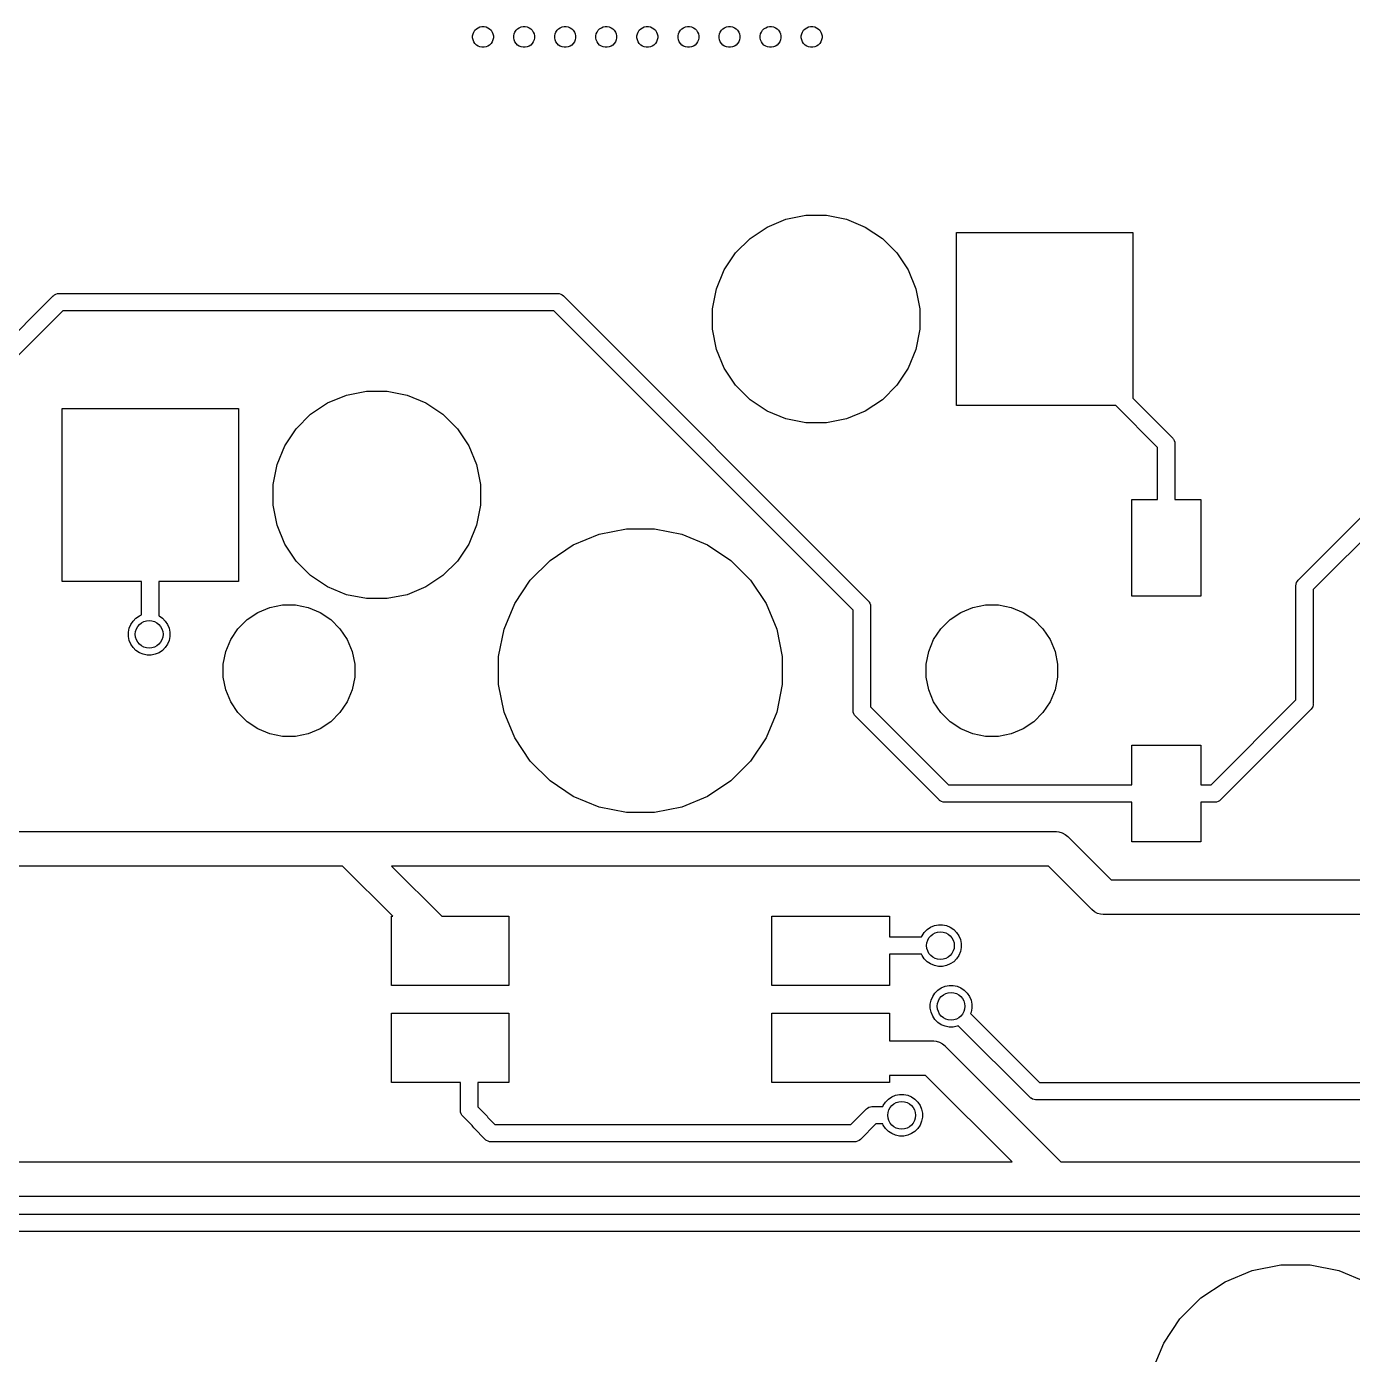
# Model space of a CAD drawing. Extents: x 0.5 to 11.2, y -4.1 to -0.9.
# Drawn here: x 3.434 to 4.189, y -1.611 to -0.855 of the extents above; entities that cross this region are included whole.
import ezdxf

# ---------------------------------------------------------------- set-up
doc = ezdxf.new("R2010")
doc.units = 0
doc.header["$MEASUREMENT"] = 0
doc.layers.add('BLACK', color=7, linetype='CONTINUOUS')

msp = doc.modelspace()

# ---------------------------------------------------------------- linework, layer by layer
at = {"layer": 'BLACK', "linetype": 'CONTINUOUS'}
for p, q in [((3.68829, -0.86056), (3.68851, -0.859419)), ((3.68829, -0.861723), (3.68829, -0.86056)), ((3.68851, -0.859419), (3.68896, -0.858344)), ((3.68896, -0.858344), (3.68961, -0.857377)), ((3.68961, -0.857377), (3.69043, -0.856555)), ((3.69043, -0.856555), (3.6914, -0.855908)), ((3.6914, -0.855908), (3.69247, -0.855463)), ((3.69247, -0.855463), (3.69361, -0.855236)), ((3.69361, -0.855236), (3.69477, -0.855236)), ((3.69477, -0.855236), (3.69592, -0.855463)), ((3.69592, -0.855463), (3.69699, -0.855908)), ((3.69699, -0.855908), (3.69796, -0.856555)), ((3.69796, -0.856555), (3.69878, -0.857377)), ((3.69878, -0.857377), (3.69943, -0.858344)), ((3.69943, -0.858344), (3.69987, -0.859419)), ((3.69987, -0.859419), (3.7001, -0.86056)), ((3.7001, -0.86056), (3.7001, -0.861723)), ((3.71166, -0.86056), (3.71189, -0.859419)), ((3.71166, -0.861723), (3.71166, -0.86056)), ((3.71189, -0.859419), (3.71234, -0.858344)), ((3.71234, -0.858344), (3.71298, -0.857377)), ((3.71298, -0.857377), (3.7138, -0.856555)), ((3.7138, -0.856555), (3.71477, -0.855908)), ((3.71477, -0.855908), (3.71585, -0.855463)), ((3.71585, -0.855463), (3.71699, -0.855236)), ((3.71699, -0.855236), (3.71815, -0.855236)), ((3.71815, -0.855236), (3.71929, -0.855463)), ((3.71929, -0.855463), (3.72037, -0.855908)), ((3.72037, -0.855908), (3.72133, -0.856555)), ((3.72133, -0.856555), (3.72216, -0.857377)), ((3.72216, -0.857377), (3.7228, -0.858344)), ((3.7228, -0.858344), (3.72325, -0.859419)), ((3.72325, -0.859419), (3.72347, -0.86056)), ((3.72347, -0.86056), (3.72347, -0.861723)), ((3.73504, -0.86056), (3.73527, -0.859419)), ((3.73504, -0.861723), (3.73504, -0.86056)), ((3.73527, -0.859419), (3.73571, -0.858344)), ((3.73571, -0.858344), (3.73636, -0.857377)), ((3.73636, -0.857377), (3.73718, -0.856555)), ((3.73718, -0.856555), (3.73815, -0.855908)), ((3.73815, -0.855908), (3.73922, -0.855463)), ((3.73922, -0.855463), (3.74036, -0.855236)), ((3.74036, -0.855236), (3.74153, -0.855236)), ((3.74153, -0.855236), (3.74267, -0.855463)), ((3.74267, -0.855463), (3.74374, -0.855908)), ((3.74374, -0.855908), (3.74471, -0.856555)), ((3.74471, -0.856555), (3.74553, -0.857377)), ((3.74553, -0.857377), (3.74618, -0.858344)), ((3.74618, -0.858344), (3.74662, -0.859419)), ((3.74662, -0.859419), (3.74685, -0.86056)), ((3.74685, -0.86056), (3.74685, -0.861723)), ((3.75842, -0.86056), (3.75864, -0.859419)), ((3.75842, -0.861723), (3.75842, -0.86056)), ((3.75864, -0.859419), (3.75909, -0.858344)), ((3.75909, -0.858344), (3.75973, -0.857377)), ((3.75973, -0.857377), (3.76056, -0.856555)), ((3.76056, -0.856555), (3.76152, -0.855908)), ((3.76152, -0.855908), (3.7626, -0.855463)), ((3.7626, -0.855463), (3.76374, -0.855236)), ((3.76374, -0.855236), (3.7649, -0.855236)), ((3.7649, -0.855236), (3.76604, -0.855463)), ((3.76604, -0.855463), (3.76712, -0.855908)), ((3.76712, -0.855908), (3.76809, -0.856555)), ((3.76809, -0.856555), (3.76891, -0.857377)), ((3.76891, -0.857377), (3.76955, -0.858344)), ((3.76955, -0.858344), (3.77, -0.859419)), ((3.77, -0.859419), (3.77023, -0.86056)), ((3.77023, -0.86056), (3.77023, -0.861723)), ((3.78179, -0.86056), (3.78202, -0.859419)), ((3.78179, -0.861723), (3.78179, -0.86056)), ((3.78202, -0.859419), (3.78246, -0.858344)), ((3.78246, -0.858344), (3.78311, -0.857377)), ((3.78311, -0.857377), (3.78393, -0.856555)), ((3.78393, -0.856555), (3.7849, -0.855908)), ((3.7849, -0.855908), (3.78597, -0.855463)), ((3.78597, -0.855463), (3.78712, -0.855236)), ((3.78712, -0.855236), (3.78828, -0.855236)), ((3.78828, -0.855236), (3.78942, -0.855463)), ((3.78942, -0.855463), (3.79049, -0.855908)), ((3.79049, -0.855908), (3.79146, -0.856555)), ((3.79146, -0.856555), (3.79228, -0.857377)), ((3.79228, -0.857377), (3.79293, -0.858344)), ((3.79293, -0.858344), (3.79338, -0.859419)), ((3.79338, -0.859419), (3.7936, -0.86056)), ((3.7936, -0.86056), (3.7936, -0.861723)), ((3.80517, -0.86056), (3.80539, -0.859419)), ((3.80517, -0.861723), (3.80517, -0.86056)), ((3.80539, -0.859419), (3.80584, -0.858344)), ((3.80584, -0.858344), (3.80649, -0.857377)), ((3.80649, -0.857377), (3.80731, -0.856555)), ((3.80731, -0.856555), (3.80828, -0.855908)), ((3.80828, -0.855908), (3.80935, -0.855463)), ((3.80935, -0.855463), (3.81049, -0.855236)), ((3.81049, -0.855236), (3.81165, -0.855236)), ((3.81165, -0.855236), (3.8128, -0.855463)), ((3.8128, -0.855463), (3.81387, -0.855908)), ((3.81387, -0.855908), (3.81484, -0.856555)), ((3.81484, -0.856555), (3.81566, -0.857377)), ((3.81566, -0.857377), (3.81631, -0.858344)), ((3.81631, -0.858344), (3.81675, -0.859419)), ((3.81675, -0.859419), (3.81698, -0.86056)), ((3.81698, -0.86056), (3.81698, -0.861723)), ((3.82854, -0.86056), (3.82877, -0.859419)), ((3.82854, -0.861723), (3.82854, -0.86056)), ((3.82877, -0.859419), (3.82922, -0.858344)), ((3.82922, -0.858344), (3.82986, -0.857377)), ((3.82986, -0.857377), (3.83068, -0.856555)), ((3.83068, -0.856555), (3.83165, -0.855908)), ((3.83165, -0.855908), (3.83273, -0.855463)), ((3.83273, -0.855463), (3.83387, -0.855236)), ((3.83387, -0.855236), (3.83503, -0.855236)), ((3.83503, -0.855236), (3.83617, -0.855463)), ((3.83617, -0.855463), (3.83725, -0.855908)), ((3.83725, -0.855908), (3.83821, -0.856555)), ((3.83821, -0.856555), (3.83904, -0.857377)), ((3.83904, -0.857377), (3.83968, -0.858344)), ((3.83968, -0.858344), (3.84013, -0.859419)), ((3.84013, -0.859419), (3.84035, -0.86056)), ((3.84035, -0.86056), (3.84035, -0.861723)), ((3.85192, -0.86056), (3.85215, -0.859419)), ((3.85192, -0.861723), (3.85192, -0.86056)), ((3.85215, -0.859419), (3.85259, -0.858344)), ((3.85259, -0.858344), (3.85324, -0.857377)), ((3.85324, -0.857377), (3.85406, -0.856555)), ((3.85406, -0.856555), (3.85503, -0.855908)), ((3.85503, -0.855908), (3.8561, -0.855463)), ((3.8561, -0.855463), (3.85724, -0.855236)), ((3.85724, -0.855236), (3.85841, -0.855236)), ((3.85841, -0.855236), (3.85955, -0.855463)), ((3.85955, -0.855463), (3.86062, -0.855908)), ((3.86062, -0.855908), (3.86159, -0.856555)), ((3.86159, -0.856555), (3.86241, -0.857377)), ((3.86241, -0.857377), (3.86306, -0.858344)), ((3.86306, -0.858344), (3.8635, -0.859419)), ((3.8635, -0.859419), (3.86373, -0.86056)), ((3.86373, -0.86056), (3.86373, -0.861723)), ((3.8753, -0.86056), (3.87552, -0.859419)), ((3.8753, -0.861723), (3.8753, -0.86056)), ((3.87552, -0.859419), (3.87597, -0.858344)), ((3.87597, -0.858344), (3.87661, -0.857377)), ((3.87661, -0.857377), (3.87744, -0.856555)), ((3.87744, -0.856555), (3.8784, -0.855908)), ((3.8784, -0.855908), (3.87948, -0.855463)), ((3.87948, -0.855463), (3.88062, -0.855236)), ((3.88062, -0.855236), (3.88178, -0.855236)), ((3.88178, -0.855236), (3.88292, -0.855463)), ((3.88292, -0.855463), (3.884, -0.855908)), ((3.884, -0.855908), (3.88497, -0.856555)), ((3.88497, -0.856555), (3.88579, -0.857377)), ((3.88579, -0.857377), (3.88643, -0.858344)), ((3.88643, -0.858344), (3.88688, -0.859419)), ((3.88688, -0.859419), (3.88711, -0.86056)), ((3.88711, -0.86056), (3.88711, -0.861723)), ((3.68851, -0.862864), (3.68829, -0.861723)), ((3.68896, -0.863939), (3.68851, -0.862864)), ((3.68961, -0.864906), (3.68896, -0.863939)), ((3.69043, -0.865729), (3.68961, -0.864906)), ((3.6914, -0.866375), (3.69043, -0.865729)), ((3.69247, -0.86682), (3.6914, -0.866375)), ((3.69361, -0.867047), (3.69247, -0.86682)), ((3.69477, -0.867047), (3.69361, -0.867047)), ((3.69592, -0.86682), (3.69477, -0.867047)), ((3.69699, -0.866375), (3.69592, -0.86682)), ((3.69796, -0.865729), (3.69699, -0.866375)), ((3.69878, -0.864906), (3.69796, -0.865729)), ((3.69943, -0.863939), (3.69878, -0.864906)), ((3.69987, -0.862864), (3.69943, -0.863939)), ((3.7001, -0.861723), (3.69987, -0.862864)), ((3.71189, -0.862864), (3.71166, -0.861723)), ((3.71234, -0.863939), (3.71189, -0.862864)), ((3.71298, -0.864906), (3.71234, -0.863939)), ((3.7138, -0.865729), (3.71298, -0.864906)), ((3.71477, -0.866375), (3.7138, -0.865729)), ((3.71585, -0.86682), (3.71477, -0.866375)), ((3.71699, -0.867047), (3.71585, -0.86682)), ((3.71815, -0.867047), (3.71699, -0.867047)), ((3.71929, -0.86682), (3.71815, -0.867047)), ((3.72037, -0.866375), (3.71929, -0.86682)), ((3.72133, -0.865729), (3.72037, -0.866375)), ((3.72216, -0.864906), (3.72133, -0.865729)), ((3.7228, -0.863939), (3.72216, -0.864906)), ((3.72325, -0.862864), (3.7228, -0.863939)), ((3.72347, -0.861723), (3.72325, -0.862864)), ((3.73527, -0.862864), (3.73504, -0.861723)), ((3.73571, -0.863939), (3.73527, -0.862864)), ((3.73636, -0.864906), (3.73571, -0.863939)), ((3.73718, -0.865729), (3.73636, -0.864906)), ((3.73815, -0.866375), (3.73718, -0.865729)), ((3.73922, -0.86682), (3.73815, -0.866375)), ((3.74036, -0.867047), (3.73922, -0.86682)), ((3.74153, -0.867047), (3.74036, -0.867047)), ((3.74267, -0.86682), (3.74153, -0.867047)), ((3.74374, -0.866375), (3.74267, -0.86682)), ((3.74471, -0.865729), (3.74374, -0.866375)), ((3.74553, -0.864906), (3.74471, -0.865729)), ((3.74618, -0.863939), (3.74553, -0.864906)), ((3.74662, -0.862864), (3.74618, -0.863939)), ((3.74685, -0.861723), (3.74662, -0.862864)), ((3.75864, -0.862864), (3.75842, -0.861723)), ((3.75909, -0.863939), (3.75864, -0.862864)), ((3.75973, -0.864906), (3.75909, -0.863939)), ((3.76056, -0.865729), (3.75973, -0.864906)), ((3.76152, -0.866375), (3.76056, -0.865729)), ((3.7626, -0.86682), (3.76152, -0.866375)), ((3.76374, -0.867047), (3.7626, -0.86682)), ((3.7649, -0.867047), (3.76374, -0.867047)), ((3.76604, -0.86682), (3.7649, -0.867047)), ((3.76712, -0.866375), (3.76604, -0.86682)), ((3.76809, -0.865729), (3.76712, -0.866375)), ((3.76891, -0.864906), (3.76809, -0.865729)), ((3.76955, -0.863939), (3.76891, -0.864906)), ((3.77, -0.862864), (3.76955, -0.863939)), ((3.77023, -0.861723), (3.77, -0.862864)), ((3.78202, -0.862864), (3.78179, -0.861723)), ((3.78246, -0.863939), (3.78202, -0.862864)), ((3.78311, -0.864906), (3.78246, -0.863939)), ((3.78393, -0.865729), (3.78311, -0.864906)), ((3.7849, -0.866375), (3.78393, -0.865729)), ((3.78597, -0.86682), (3.7849, -0.866375)), ((3.78712, -0.867047), (3.78597, -0.86682)), ((3.78828, -0.867047), (3.78712, -0.867047)), ((3.78942, -0.86682), (3.78828, -0.867047)), ((3.79049, -0.866375), (3.78942, -0.86682)), ((3.79146, -0.865729), (3.79049, -0.866375)), ((3.79228, -0.864906), (3.79146, -0.865729)), ((3.79293, -0.863939), (3.79228, -0.864906)), ((3.79338, -0.862864), (3.79293, -0.863939)), ((3.7936, -0.861723), (3.79338, -0.862864)), ((3.80539, -0.862864), (3.80517, -0.861723)), ((3.80584, -0.863939), (3.80539, -0.862864)), ((3.80649, -0.864906), (3.80584, -0.863939)), ((3.80731, -0.865729), (3.80649, -0.864906)), ((3.80828, -0.866375), (3.80731, -0.865729)), ((3.80935, -0.86682), (3.80828, -0.866375)), ((3.81049, -0.867047), (3.80935, -0.86682)), ((3.81165, -0.867047), (3.81049, -0.867047)), ((3.8128, -0.86682), (3.81165, -0.867047)), ((3.81387, -0.866375), (3.8128, -0.86682)), ((3.81484, -0.865729), (3.81387, -0.866375)), ((3.81566, -0.864906), (3.81484, -0.865729)), ((3.81631, -0.863939), (3.81566, -0.864906)), ((3.81675, -0.862864), (3.81631, -0.863939)), ((3.81698, -0.861723), (3.81675, -0.862864)), ((3.82877, -0.862864), (3.82854, -0.861723)), ((3.82922, -0.863939), (3.82877, -0.862864)), ((3.82986, -0.864906), (3.82922, -0.863939)), ((3.83068, -0.865729), (3.82986, -0.864906)), ((3.83165, -0.866375), (3.83068, -0.865729)), ((3.83273, -0.86682), (3.83165, -0.866375)), ((3.83387, -0.867047), (3.83273, -0.86682)), ((3.83503, -0.867047), (3.83387, -0.867047)), ((3.83617, -0.86682), (3.83503, -0.867047)), ((3.83725, -0.866375), (3.83617, -0.86682)), ((3.83821, -0.865729), (3.83725, -0.866375)), ((3.83904, -0.864906), (3.83821, -0.865729)), ((3.83968, -0.863939), (3.83904, -0.864906)), ((3.84013, -0.862864), (3.83968, -0.863939)), ((3.84035, -0.861723), (3.84013, -0.862864)), ((3.85215, -0.862864), (3.85192, -0.861723)), ((3.85259, -0.863939), (3.85215, -0.862864)), ((3.85324, -0.864906), (3.85259, -0.863939)), ((3.85406, -0.865729), (3.85324, -0.864906)), ((3.85503, -0.866375), (3.85406, -0.865729)), ((3.8561, -0.86682), (3.85503, -0.866375)), ((3.85724, -0.867047), (3.8561, -0.86682)), ((3.85841, -0.867047), (3.85724, -0.867047)), ((3.85955, -0.86682), (3.85841, -0.867047)), ((3.86062, -0.866375), (3.85955, -0.86682)), ((3.86159, -0.865729), (3.86062, -0.866375)), ((3.86241, -0.864906), (3.86159, -0.865729)), ((3.86306, -0.863939), (3.86241, -0.864906)), ((3.8635, -0.862864), (3.86306, -0.863939)), ((3.86373, -0.861723), (3.8635, -0.862864)), ((3.87552, -0.862864), (3.8753, -0.861723)), ((3.87597, -0.863939), (3.87552, -0.862864)), ((3.87661, -0.864906), (3.87597, -0.863939)), ((3.87744, -0.865729), (3.87661, -0.864906)), ((3.8784, -0.866375), (3.87744, -0.865729)), ((3.87948, -0.86682), (3.8784, -0.866375)), ((3.88062, -0.867047), (3.87948, -0.86682)), ((3.88178, -0.867047), (3.88062, -0.867047)), ((3.88292, -0.86682), (3.88178, -0.867047)), ((3.884, -0.866375), (3.88292, -0.86682)), ((3.88497, -0.865729), (3.884, -0.866375)), ((3.88579, -0.864906), (3.88497, -0.865729)), ((3.88643, -0.863939), (3.88579, -0.864906)), ((3.88688, -0.862864), (3.88643, -0.863939)), ((3.88711, -0.861723), (3.88688, -0.862864)), ((3.85579, -0.96932), (3.86653, -0.964868)), ((3.86653, -0.964868), (3.87794, -0.962598)), ((3.87794, -0.962598), (3.88958, -0.962598)), ((3.88958, -0.962598), (3.90099, -0.964868)), ((3.90099, -0.964868), (3.91173, -0.96932)), ((3.84611, -0.975782), (3.85579, -0.96932)), ((3.91173, -0.96932), (3.92141, -0.975782)), ((3.96356, -1.07087), (3.96356, -0.972441)), ((3.96356, -0.972441), (4.06396, -0.972441)), ((4.06396, -0.972441), (4.06396, -1.06666)), ((3.83789, -0.984008), (3.84611, -0.975782)), ((3.92141, -0.975782), (3.92963, -0.984008)), ((3.83143, -0.99368), (3.83789, -0.984008)), ((3.92963, -0.984008), (3.93609, -0.99368)), ((3.82697, -1.00443), (3.83143, -0.99368)), ((3.93609, -0.99368), (3.94055, -1.00443)), ((3.8247, -1.01584), (3.82697, -1.00443)), ((3.94055, -1.00443), (3.94281, -1.01584)), ((3.40644, -1.05166), (3.4494, -1.0087)), ((3.4494, -1.0087), (3.44955, -1.00851)), ((3.44955, -1.00851), (3.44974, -1.00836)), ((3.44974, -1.00836), (3.4503, -1.0079)), ((3.4503, -1.0079), (3.45116, -1.00744)), ((3.45116, -1.00744), (3.45209, -1.00716)), ((3.45209, -1.00716), (3.45281, -1.00709)), ((3.45281, -1.00709), (3.45305, -1.00706)), ((3.45281, -1.00709), (3.45281, -1.00709)), ((3.45305, -1.00706), (3.45329, -1.00709)), ((3.45329, -1.00709), (3.73627, -1.00709)), ((3.73627, -1.00709), (3.73652, -1.00706)), ((3.73652, -1.00706), (3.73676, -1.00709)), ((3.73676, -1.00709), (3.73676, -1.00709)), ((3.73676, -1.00709), (3.73748, -1.00716)), ((3.73748, -1.00716), (3.73841, -1.00744)), ((3.73841, -1.00744), (3.73926, -1.0079)), ((3.73926, -1.0079), (3.74001, -1.00851)), ((3.74001, -1.00851), (3.74017, -1.0087)), ((3.74017, -1.0087), (3.91305, -1.18159)), ((3.45509, -1.01693), (3.41467, -1.05735)), ((3.73448, -1.01693), (3.45509, -1.01693)), ((3.90482, -1.18727), (3.73448, -1.01693)), ((3.8247, -1.02747), (3.8247, -1.01584)), ((3.94281, -1.01584), (3.94281, -1.02747)), ((3.82697, -1.03888), (3.8247, -1.02747)), ((3.94281, -1.02747), (3.94055, -1.03888)), ((3.83143, -1.04963), (3.82697, -1.03888)), ((3.94055, -1.03888), (3.93609, -1.04963)), ((3.83789, -1.0593), (3.83143, -1.04963)), ((3.93609, -1.04963), (3.92963, -1.0593)), ((3.60579, -1.06932), (3.61653, -1.06487)), ((3.61653, -1.06487), (3.62794, -1.0626)), ((3.62794, -1.0626), (3.63958, -1.0626)), ((3.63958, -1.0626), (3.65099, -1.06487)), ((3.65099, -1.06487), (3.66173, -1.06932)), ((3.84611, -1.06752), (3.83789, -1.0593)), ((3.92963, -1.0593), (3.92141, -1.06752)), ((3.45463, -1.17087), (3.45463, -1.07244)), ((3.45463, -1.07244), (3.55502, -1.07244)), ((3.55502, -1.07244), (3.55502, -1.17087)), ((3.59611, -1.07578), (3.60579, -1.06932)), ((3.66173, -1.06932), (3.67141, -1.07578)), ((3.85579, -1.07399), (3.84611, -1.06752)), ((3.92141, -1.06752), (3.91173, -1.07399)), ((4.05424, -1.07087), (3.96356, -1.07087)), ((4.07805, -1.09468), (4.05424, -1.07087)), ((4.06396, -1.06666), (4.08628, -1.08899)), ((3.58789, -1.08401), (3.59611, -1.07578)), ((3.67141, -1.07578), (3.67963, -1.08401)), ((3.86653, -1.07844), (3.85579, -1.07399)), ((3.87794, -1.08071), (3.86653, -1.07844)), ((3.90099, -1.07844), (3.88958, -1.08071)), ((3.91173, -1.07399), (3.90099, -1.07844)), ((3.58143, -1.09368), (3.58789, -1.08401)), ((3.67963, -1.08401), (3.68609, -1.09368)), ((3.88958, -1.08071), (3.87794, -1.08071)), ((3.57697, -1.10443), (3.58143, -1.09368)), ((3.68609, -1.09368), (3.69055, -1.10443)), ((4.07805, -1.12421), (4.07805, -1.09468)), ((4.08628, -1.08899), (4.08647, -1.08914)), ((4.08647, -1.08914), (4.08662, -1.08933)), ((4.08662, -1.08933), (4.08662, -1.08933)), ((4.08662, -1.08933), (4.08695, -1.08972)), ((4.08695, -1.08972), (4.08708, -1.08989)), ((4.08708, -1.08989), (4.08754, -1.09075)), ((4.08754, -1.09075), (4.08782, -1.09167)), ((4.08782, -1.09167), (4.08789, -1.0924)), ((4.08789, -1.0924), (4.08789, -1.0924)), ((4.08789, -1.0924), (4.08792, -1.09264)), ((4.08792, -1.09264), (4.08789, -1.09288)), ((4.08789, -1.09288), (4.08789, -1.12421)), ((3.5747, -1.11584), (3.57697, -1.10443)), ((3.69055, -1.10443), (3.69281, -1.11584)), ((4.1584, -1.16977), (4.22499, -1.10319)), ((3.5747, -1.12747), (3.5747, -1.11584)), ((3.69281, -1.11584), (3.69281, -1.12747)), ((4.23068, -1.11142), (4.16663, -1.17546)), ((4.06329, -1.17933), (4.06329, -1.12421)), ((4.06329, -1.12421), (4.07805, -1.12421)), ((4.08789, -1.12421), (4.10266, -1.12421)), ((4.10266, -1.12421), (4.10266, -1.17933)), ((3.57697, -1.13888), (3.5747, -1.12747)), ((3.69281, -1.12747), (3.69055, -1.13888)), ((3.58143, -1.14963), (3.57697, -1.13888)), ((3.69055, -1.13888), (3.68609, -1.14963)), ((3.74553, -1.15013), (3.76022, -1.14405)), ((3.76022, -1.14405), (3.77581, -1.14094)), ((3.77581, -1.14094), (3.79171, -1.14094)), ((3.79171, -1.14094), (3.8073, -1.14405)), ((3.8073, -1.14405), (3.82199, -1.15013)), ((3.58789, -1.1593), (3.58143, -1.14963)), ((3.68609, -1.14963), (3.67963, -1.1593)), ((3.73231, -1.15896), (3.74553, -1.15013)), ((3.82199, -1.15013), (3.83521, -1.15896)), ((3.59611, -1.16752), (3.58789, -1.1593)), ((3.67963, -1.1593), (3.67141, -1.16752)), ((3.72107, -1.1702), (3.73231, -1.15896)), ((3.83521, -1.15896), (3.84645, -1.1702)), ((3.4999, -1.17087), (3.45463, -1.17087)), ((3.4999, -1.18999), (3.4999, -1.17087)), ((3.55502, -1.17087), (3.50974, -1.17087)), ((3.50974, -1.17087), (3.50974, -1.19048)), ((3.60579, -1.17399), (3.59611, -1.16752)), ((3.67141, -1.16752), (3.66173, -1.17399)), ((3.71224, -1.18342), (3.72107, -1.1702)), ((3.84645, -1.1702), (3.85528, -1.18342)), ((4.15714, -1.17153), (4.1576, -1.17068)), ((4.1576, -1.17068), (4.15806, -1.17012)), ((4.15806, -1.17012), (4.15822, -1.16993)), ((4.15806, -1.17012), (4.15806, -1.17012)), ((4.15822, -1.16993), (4.1584, -1.16977)), ((3.61653, -1.17844), (3.60579, -1.17399)), ((3.62794, -1.18071), (3.61653, -1.17844)), ((3.65099, -1.17844), (3.63958, -1.18071)), ((3.66173, -1.17399), (3.65099, -1.17844)), ((4.15677, -1.17343), (4.15686, -1.17246)), ((4.15679, -1.17367), (4.15677, -1.17343)), ((4.15679, -1.23832), (4.15679, -1.17367)), ((4.15686, -1.17246), (4.15714, -1.17153)), ((4.16663, -1.17546), (4.16663, -1.24011)), ((3.56604, -1.18851), (3.57285, -1.18569)), ((3.57285, -1.18569), (3.58008, -1.18425)), ((3.58008, -1.18425), (3.58744, -1.18425)), ((3.58744, -1.18425), (3.59467, -1.18569)), ((3.59467, -1.18569), (3.60148, -1.18851)), ((3.63958, -1.18071), (3.62794, -1.18071)), ((3.70615, -1.19811), (3.71224, -1.18342)), ((3.85528, -1.18342), (3.86137, -1.19811)), ((3.91305, -1.18159), (3.91324, -1.18174)), ((3.91324, -1.18174), (3.91339, -1.18193)), ((3.91339, -1.18193), (3.91386, -1.18249)), ((3.91386, -1.18249), (3.91394, -1.18264)), ((3.91394, -1.18264), (3.91431, -1.18334)), ((3.91431, -1.18334), (3.91459, -1.18427)), ((3.91459, -1.18427), (3.91467, -1.18499)), ((3.91467, -1.18499), (3.91467, -1.185)), ((3.91467, -1.185), (3.91469, -1.18524)), ((3.91469, -1.18524), (3.91467, -1.18548)), ((3.91467, -1.18548), (3.91467, -1.24225)), ((3.96604, -1.18851), (3.97285, -1.18569)), ((3.97285, -1.18569), (3.98008, -1.18425)), ((3.98008, -1.18425), (3.98744, -1.18425)), ((3.98744, -1.18425), (3.99467, -1.18569)), ((3.99467, -1.18569), (4.00148, -1.18851)), ((4.10266, -1.17933), (4.06329, -1.17933)), ((3.49377, -1.19539), (3.49506, -1.19346)), ((3.49506, -1.19346), (3.4967, -1.19181)), ((3.4967, -1.19181), (3.49864, -1.19052)), ((3.49864, -1.19052), (3.4999, -1.18999)), ((3.50974, -1.19048), (3.50983, -1.19052)), ((3.50983, -1.19052), (3.51176, -1.19181)), ((3.51176, -1.19181), (3.51341, -1.19346)), ((3.51341, -1.19346), (3.5147, -1.19539)), ((3.55471, -1.19781), (3.55992, -1.1926)), ((3.55992, -1.1926), (3.56604, -1.18851)), ((3.60148, -1.18851), (3.6076, -1.1926)), ((3.6076, -1.1926), (3.61281, -1.19781)), ((3.90482, -1.24405), (3.90482, -1.18727)), ((3.95471, -1.19781), (3.95992, -1.1926)), ((3.95992, -1.1926), (3.96604, -1.18851)), ((4.00148, -1.18851), (4.0076, -1.1926)), ((4.0076, -1.1926), (4.01281, -1.19781)), ((3.49242, -1.19982), (3.49288, -1.19754)), ((3.49242, -1.20215), (3.49242, -1.19982)), ((3.49288, -1.19754), (3.49377, -1.19539)), ((3.5147, -1.19539), (3.51559, -1.19754)), ((3.51559, -1.19754), (3.51604, -1.19982)), ((3.51604, -1.19982), (3.51604, -1.20215)), ((3.55062, -1.20394), (3.55471, -1.19781)), ((3.61281, -1.19781), (3.6169, -1.20394)), ((3.70305, -1.2137), (3.70615, -1.19811)), ((3.86137, -1.19811), (3.86447, -1.2137)), ((3.95061, -1.20394), (3.95471, -1.19781)), ((4.01281, -1.19781), (4.0169, -1.20394)), ((3.49288, -1.20443), (3.49242, -1.20215)), ((3.49377, -1.20658), (3.49288, -1.20443)), ((3.49506, -1.20851), (3.49377, -1.20658)), ((3.4967, -1.21016), (3.49506, -1.20851)), ((3.51341, -1.20851), (3.51176, -1.21016)), ((3.5147, -1.20658), (3.51341, -1.20851)), ((3.51559, -1.20443), (3.5147, -1.20658)), ((3.51604, -1.20215), (3.51559, -1.20443)), ((3.5478, -1.21074), (3.55062, -1.20394)), ((3.6169, -1.20394), (3.61972, -1.21074)), ((3.9478, -1.21074), (3.95061, -1.20394)), ((4.0169, -1.20394), (4.01972, -1.21074)), ((3.49864, -1.21145), (3.4967, -1.21016)), ((3.50079, -1.21234), (3.49864, -1.21145)), ((3.50307, -1.2128), (3.50079, -1.21234)), ((3.5054, -1.2128), (3.50307, -1.2128)), ((3.50768, -1.21234), (3.5054, -1.2128)), ((3.50983, -1.21145), (3.50768, -1.21234)), ((3.51176, -1.21016), (3.50983, -1.21145)), ((3.54636, -1.21797), (3.5478, -1.21074)), ((3.61972, -1.21074), (3.62116, -1.21797)), ((3.70305, -1.2296), (3.70305, -1.2137)), ((3.86447, -1.2137), (3.86447, -1.2296)), ((3.94636, -1.21797), (3.9478, -1.21074)), ((4.01972, -1.21074), (4.02116, -1.21797)), ((3.54636, -1.22534), (3.54636, -1.21797)), ((3.62116, -1.21797), (3.62116, -1.22534)), ((3.94636, -1.22534), (3.94636, -1.21797)), ((4.02116, -1.21797), (4.02116, -1.22534)), ((3.5478, -1.23256), (3.54636, -1.22534)), ((3.62116, -1.22534), (3.61972, -1.23256)), ((3.70615, -1.2452), (3.70305, -1.2296)), ((3.86447, -1.2296), (3.86137, -1.2452)), ((3.9478, -1.23256), (3.94636, -1.22534)), ((4.02116, -1.22534), (4.01972, -1.23256)), ((3.55062, -1.23937), (3.5478, -1.23256)), ((3.61972, -1.23256), (3.6169, -1.23937)), ((3.95061, -1.23937), (3.9478, -1.23256)), ((4.01972, -1.23256), (4.0169, -1.23937)), ((4.10849, -1.28661), (4.15679, -1.23832)), ((3.55471, -1.2455), (3.55062, -1.23937)), ((3.55992, -1.25071), (3.55471, -1.2455)), ((3.61281, -1.2455), (3.6076, -1.25071)), ((3.6169, -1.23937), (3.61281, -1.2455)), ((3.71224, -1.25988), (3.70615, -1.2452)), ((3.86137, -1.2452), (3.85528, -1.25988)), ((3.9048, -1.24429), (3.90482, -1.24405)), ((3.90489, -1.24526), (3.9048, -1.24429)), ((3.90518, -1.24618), (3.90489, -1.24526)), ((3.90563, -1.24704), (3.90518, -1.24618)), ((3.91467, -1.24225), (3.95903, -1.28661)), ((3.95471, -1.2455), (3.95061, -1.23937)), ((3.95992, -1.25071), (3.95471, -1.2455)), ((4.01281, -1.2455), (4.0076, -1.25071)), ((4.0169, -1.23937), (4.01281, -1.2455)), ((4.16502, -1.244), (4.11418, -1.29484)), ((4.16521, -1.24385), (4.16502, -1.244)), ((4.16536, -1.24366), (4.16521, -1.24385)), ((4.16582, -1.2431), (4.16536, -1.24366)), ((4.16536, -1.24366), (4.16536, -1.24366)), ((4.16628, -1.24225), (4.16582, -1.2431)), ((4.16636, -1.24197), (4.16628, -1.24225)), ((4.16656, -1.24132), (4.16636, -1.24197)), ((4.16663, -1.2406), (4.16656, -1.24132)), ((4.16663, -1.24011), (4.16666, -1.24035)), ((4.16666, -1.24035), (4.16663, -1.2406)), ((4.16663, -1.2406), (4.16663, -1.2406)), ((3.56604, -1.2548), (3.55992, -1.25071)), ((3.6076, -1.25071), (3.60148, -1.2548)), ((3.90586, -1.24732), (3.90563, -1.24704)), ((3.90625, -1.24779), (3.90586, -1.24732)), ((3.90644, -1.24794), (3.90625, -1.24779)), ((3.95334, -1.29484), (3.90644, -1.24794)), ((3.96604, -1.2548), (3.95992, -1.25071)), ((4.0076, -1.25071), (4.00148, -1.2548)), ((3.57285, -1.25762), (3.56604, -1.2548)), ((3.58008, -1.25906), (3.57285, -1.25762)), ((3.58744, -1.25906), (3.58008, -1.25906)), ((3.59467, -1.25762), (3.58744, -1.25906)), ((3.60148, -1.2548), (3.59467, -1.25762)), ((3.72107, -1.2731), (3.71224, -1.25988)), ((3.85528, -1.25988), (3.84645, -1.2731)), ((3.97285, -1.25762), (3.96604, -1.2548)), ((3.98008, -1.25906), (3.97285, -1.25762)), ((3.98744, -1.25906), (3.98008, -1.25906)), ((3.99467, -1.25762), (3.98744, -1.25906)), ((4.00148, -1.2548), (3.99467, -1.25762)), ((4.06329, -1.28661), (4.06329, -1.26398)), ((4.06329, -1.26398), (4.10266, -1.26398)), ((4.10266, -1.26398), (4.10266, -1.28661)), ((3.73231, -1.28434), (3.72107, -1.2731)), ((3.84645, -1.2731), (3.83521, -1.28434)), ((3.74553, -1.29318), (3.73231, -1.28434)), ((3.83521, -1.28434), (3.82199, -1.29318)), ((3.95903, -1.28661), (4.06329, -1.28661)), ((4.10266, -1.28661), (4.10849, -1.28661)), ((3.76022, -1.29926), (3.74553, -1.29318)), ((3.77581, -1.30236), (3.76022, -1.29926)), ((3.8073, -1.29926), (3.79171, -1.30236)), ((3.82199, -1.29318), (3.8073, -1.29926)), ((3.95349, -1.29503), (3.95334, -1.29484)), ((3.95368, -1.29519), (3.95349, -1.29503)), ((3.954, -1.29545), (3.95368, -1.29519)), ((3.95368, -1.29519), (3.95368, -1.29519)), ((3.95424, -1.29565), (3.954, -1.29545)), ((3.9551, -1.2961), (3.95424, -1.29565)), ((3.95602, -1.29639), (3.9551, -1.2961)), ((3.95675, -1.29646), (3.95602, -1.29639)), ((3.95699, -1.29648), (3.95675, -1.29646)), ((3.95675, -1.29646), (3.95675, -1.29646)), ((3.95723, -1.29646), (3.95699, -1.29648)), ((4.06329, -1.29646), (3.95723, -1.29646)), ((4.06329, -1.31909), (4.06329, -1.29646)), ((4.11029, -1.29646), (4.10266, -1.29646)), ((4.10266, -1.29646), (4.10266, -1.31909)), ((4.11053, -1.29648), (4.11029, -1.29646)), ((4.11077, -1.29646), (4.11053, -1.29648)), ((4.1115, -1.29639), (4.11077, -1.29646)), ((4.11077, -1.29646), (4.11077, -1.29646)), ((4.11242, -1.2961), (4.1115, -1.29639)), ((4.11328, -1.29565), (4.11242, -1.2961)), ((4.11403, -1.29503), (4.11328, -1.29565)), ((4.11418, -1.29484), (4.11403, -1.29503)), ((3.79171, -1.30236), (3.77581, -1.30236)), ((3.3715, -1.31319), (3.61792, -1.31319)), ((3.61792, -1.31319), (3.61841, -1.31314)), ((3.61841, -1.31314), (3.61889, -1.31319)), ((3.61889, -1.31319), (4.0195, -1.31319)), ((4.0195, -1.31319), (4.01998, -1.31314)), ((4.01998, -1.31314), (4.02046, -1.31319)), ((4.02046, -1.31319), (4.02191, -1.31333)), ((4.02191, -1.31333), (4.02377, -1.31389)), ((4.02377, -1.31389), (4.02547, -1.31481)), ((4.02547, -1.31481), (4.02697, -1.31604)), ((4.02697, -1.31604), (4.02728, -1.31641)), ((4.02728, -1.31641), (4.05162, -1.34075)), ((4.10266, -1.31909), (4.06329, -1.31909)), ((3.61433, -1.33287), (3.3679, -1.33287)), ((3.64287, -1.36142), (3.61433, -1.33287)), ((4.0159, -1.33287), (3.64217, -1.33287)), ((3.64217, -1.33287), (3.67071, -1.36142)), ((4.04024, -1.35721), (4.0159, -1.33287)), ((4.05162, -1.34075), (4.23603, -1.34075)), ((4.04055, -1.35758), (4.04024, -1.35721)), ((4.04204, -1.35881), (4.04055, -1.35758)), ((4.04375, -1.35973), (4.04204, -1.35881)), ((4.04561, -1.36029), (4.04375, -1.35973)), ((3.64203, -1.40079), (3.64203, -1.36142)), ((3.64203, -1.36142), (3.64287, -1.36142)), ((3.67071, -1.36142), (3.70896, -1.36142)), ((3.70896, -1.36142), (3.70896, -1.40079)), ((3.85856, -1.40079), (3.85856, -1.36142)), ((3.85856, -1.36142), (3.92549, -1.36142)), ((3.92549, -1.36142), (3.92549, -1.37317)), ((3.94888, -1.36762), (3.95103, -1.36673)), ((3.95103, -1.36673), (3.95331, -1.36628)), ((3.95331, -1.36628), (3.95564, -1.36628)), ((3.95564, -1.36628), (3.95792, -1.36673)), ((3.95792, -1.36673), (3.96007, -1.36762)), ((4.04706, -1.36043), (4.04561, -1.36029)), ((4.04754, -1.36048), (4.04706, -1.36043)), ((4.04706, -1.36043), (4.04706, -1.36043)), ((4.04802, -1.36043), (4.04754, -1.36048)), ((4.23244, -1.36043), (4.04802, -1.36043)), ((3.92549, -1.37317), (3.94373, -1.37317)), ((3.94373, -1.37317), (3.94401, -1.37249)), ((3.94401, -1.37249), (3.9453, -1.37056)), ((3.9453, -1.37056), (3.94695, -1.36891)), ((3.94695, -1.36891), (3.94888, -1.36762)), ((3.96007, -1.36762), (3.96201, -1.36891)), ((3.96201, -1.36891), (3.96365, -1.37056)), ((3.96365, -1.37056), (3.96494, -1.37249)), ((3.96494, -1.37249), (3.96583, -1.37464)), ((3.96583, -1.37464), (3.96629, -1.37692)), ((3.96583, -1.38153), (3.96494, -1.38368)), ((3.96629, -1.37925), (3.96583, -1.38153)), ((3.96629, -1.37692), (3.96629, -1.37925)), ((3.94373, -1.38301), (3.92549, -1.38301)), ((3.92549, -1.38301), (3.92549, -1.40079)), ((3.94401, -1.38368), (3.94373, -1.38301)), ((3.9453, -1.38562), (3.94401, -1.38368)), ((3.94695, -1.38726), (3.9453, -1.38562)), ((3.94888, -1.38855), (3.94695, -1.38726)), ((3.95103, -1.38944), (3.94888, -1.38855)), ((3.95331, -1.3899), (3.95103, -1.38944)), ((3.95564, -1.3899), (3.95331, -1.3899)), ((3.95792, -1.38944), (3.95564, -1.3899)), ((3.96007, -1.38855), (3.95792, -1.38944)), ((3.96201, -1.38726), (3.96007, -1.38855)), ((3.96365, -1.38562), (3.96201, -1.38726)), ((3.96494, -1.38368), (3.96365, -1.38562)), ((3.70896, -1.40079), (3.64203, -1.40079)), ((3.92549, -1.40079), (3.85856, -1.40079)), ((3.95006, -1.407), (3.95136, -1.40507)), ((3.95136, -1.40507), (3.953, -1.40342)), ((3.953, -1.40342), (3.95494, -1.40213)), ((3.95494, -1.40213), (3.95709, -1.40124)), ((3.95709, -1.40124), (3.95937, -1.40079)), ((3.95937, -1.40079), (3.96169, -1.40079)), ((3.96169, -1.40079), (3.96398, -1.40124)), ((3.96398, -1.40124), (3.96613, -1.40213)), ((3.96613, -1.40213), (3.96806, -1.40342)), ((3.96806, -1.40342), (3.96971, -1.40507)), ((3.96971, -1.40507), (3.971, -1.407)), ((3.94872, -1.41144), (3.94917, -1.40915)), ((3.94872, -1.41376), (3.94872, -1.41144)), ((3.94917, -1.40915), (3.95006, -1.407)), ((3.971, -1.407), (3.97189, -1.40915)), ((3.97189, -1.40915), (3.97234, -1.41144)), ((3.97234, -1.41144), (3.97234, -1.41376)), ((3.64203, -1.45591), (3.64203, -1.41654)), ((3.64203, -1.41654), (3.70896, -1.41654)), ((3.70896, -1.41654), (3.70896, -1.45591)), ((3.85856, -1.45591), (3.85856, -1.41654)), ((3.85856, -1.41654), (3.92549, -1.41654)), ((3.92549, -1.41654), (3.92549, -1.43233)), ((3.94917, -1.41604), (3.94872, -1.41376)), ((3.95006, -1.41819), (3.94917, -1.41604)), ((3.95136, -1.42013), (3.95006, -1.41819)), ((3.953, -1.42177), (3.95136, -1.42013)), ((3.97189, -1.41604), (3.97161, -1.41672)), ((3.97161, -1.41672), (4.0108, -1.45591)), ((3.97234, -1.41376), (3.97189, -1.41604)), ((3.95494, -1.42307), (3.953, -1.42177)), ((3.95709, -1.42396), (3.95494, -1.42307)), ((3.95937, -1.42441), (3.95709, -1.42396)), ((3.96169, -1.42441), (3.95937, -1.42441)), ((3.96398, -1.42396), (3.96169, -1.42441)), ((3.96465, -1.42368), (3.96398, -1.42396)), ((4.00511, -1.46414), (3.96465, -1.42368)), ((3.92549, -1.43233), (3.94966, -1.43233)), ((3.94966, -1.43233), (3.95014, -1.43228)), ((3.95014, -1.43228), (3.95062, -1.43233)), ((3.95062, -1.43233), (3.95207, -1.43247)), ((3.95207, -1.43247), (3.95393, -1.43303)), ((3.95393, -1.43303), (3.95564, -1.43395)), ((3.95564, -1.43395), (3.95714, -1.43518)), ((3.95714, -1.43518), (3.95744, -1.43555)), ((3.95744, -1.43555), (4.02307, -1.50118)), ((3.6814, -1.45591), (3.64203, -1.45591)), ((3.6814, -1.47161), (3.6814, -1.45591)), ((3.70896, -1.45591), (3.69124, -1.45591)), ((3.69124, -1.45591), (3.69124, -1.46981)), ((3.92549, -1.45591), (3.85856, -1.45591)), ((3.94606, -1.45201), (3.92549, -1.45201)), ((3.92549, -1.45201), (3.92549, -1.45591)), ((3.99523, -1.50118), (3.94606, -1.45201)), ((4.0108, -1.45591), (4.29964, -1.45591)), ((3.92321, -1.46708), (3.92485, -1.46543)), ((3.92485, -1.46543), (3.92679, -1.46414)), ((3.92679, -1.46414), (3.92894, -1.46325)), ((3.92894, -1.46325), (3.93122, -1.4628)), ((3.93122, -1.4628), (3.93355, -1.4628)), ((3.93355, -1.4628), (3.93583, -1.46325)), ((3.93583, -1.46325), (3.93798, -1.46414)), ((3.93798, -1.46414), (3.93991, -1.46543)), ((3.93991, -1.46543), (3.94156, -1.46708)), ((4.00526, -1.46432), (4.00511, -1.46414)), ((4.00545, -1.46448), (4.00526, -1.46432)), ((4.00591, -1.46486), (4.00545, -1.46448)), ((4.00545, -1.46448), (4.00545, -1.46448)), ((4.00601, -1.46494), (4.00591, -1.46486)), ((4.00687, -1.4654), (4.00601, -1.46494)), ((4.0078, -1.46568), (4.00687, -1.4654)), ((3.68137, -1.47185), (3.6814, -1.47161)), ((3.6814, -1.47209), (3.68137, -1.47185)), ((3.68147, -1.47282), (3.6814, -1.47209)), ((3.6814, -1.47209), (3.6814, -1.47209)), ((3.68175, -1.47374), (3.68147, -1.47282)), ((3.69124, -1.46981), (3.69573, -1.4743)), ((3.9034, -1.47992), (3.91203, -1.4713)), ((3.91203, -1.4713), (3.91218, -1.47111)), ((3.91218, -1.47111), (3.91237, -1.47096)), ((3.91237, -1.47096), (3.91293, -1.47049)), ((3.91293, -1.47049), (3.91379, -1.47004)), ((3.91379, -1.47004), (3.91471, -1.46976)), ((3.91471, -1.46976), (3.91544, -1.46969)), ((3.91544, -1.46969), (3.91568, -1.46966)), ((3.91544, -1.46969), (3.91544, -1.46969)), ((3.91568, -1.46966), (3.91592, -1.46969)), ((3.91592, -1.46969), (3.92164, -1.46969)), ((3.92164, -1.46969), (3.92192, -1.46901)), ((3.92192, -1.46901), (3.92321, -1.46708)), ((3.94156, -1.46708), (3.94285, -1.46901)), ((3.94285, -1.46901), (3.94374, -1.47116)), ((3.94374, -1.47116), (3.94419, -1.47344)), ((4.00852, -1.46575), (4.0078, -1.46568)), ((4.00876, -1.46577), (4.00852, -1.46575)), ((4.00852, -1.46575), (4.00852, -1.46575)), ((4.009, -1.46575), (4.00876, -1.46577)), ((4.30143, -1.46575), (4.009, -1.46575)), ((3.68221, -1.4746), (3.68175, -1.47374)), ((3.68282, -1.47535), (3.68221, -1.4746)), ((3.68301, -1.4755), (3.68282, -1.47535)), ((3.68797, -1.48046), (3.68301, -1.4755)), ((3.68831, -1.48109), (3.68797, -1.48046)), ((3.69573, -1.4743), (3.69592, -1.47446)), ((3.69592, -1.47446), (3.69607, -1.47464)), ((3.69607, -1.47464), (3.69607, -1.47464)), ((3.69607, -1.47464), (3.69653, -1.47521)), ((3.69653, -1.47521), (3.69687, -1.47583)), ((3.69687, -1.47583), (3.70096, -1.47992)), ((3.70096, -1.47992), (3.9034, -1.47992)), ((3.91772, -1.47953), (3.90909, -1.48815)), ((3.92164, -1.47953), (3.91772, -1.47953)), ((3.92192, -1.4802), (3.92164, -1.47953)), ((3.92321, -1.48214), (3.92192, -1.4802)), ((3.94285, -1.4802), (3.94156, -1.48214)), ((3.94374, -1.47805), (3.94285, -1.4802)), ((3.94419, -1.47577), (3.94374, -1.47805)), ((3.94419, -1.47344), (3.94419, -1.47577)), ((3.68892, -1.48184), (3.68831, -1.48109)), ((3.68911, -1.482), (3.68892, -1.48184)), ((3.69527, -1.48815), (3.68911, -1.482)), ((3.69542, -1.48834), (3.69527, -1.48815)), ((3.90909, -1.48815), (3.90894, -1.48834)), ((3.92485, -1.48378), (3.92321, -1.48214)), ((3.92679, -1.48507), (3.92485, -1.48378)), ((3.92894, -1.48596), (3.92679, -1.48507)), ((3.93122, -1.48642), (3.92894, -1.48596)), ((3.93355, -1.48642), (3.93122, -1.48642)), ((3.93583, -1.48596), (3.93355, -1.48642)), ((3.93798, -1.48507), (3.93583, -1.48596)), ((3.93991, -1.48378), (3.93798, -1.48507)), ((3.94156, -1.48214), (3.93991, -1.48378)), ((3.69561, -1.48849), (3.69542, -1.48834)), ((3.69586, -1.4887), (3.69561, -1.48849)), ((3.69561, -1.48849), (3.69561, -1.48849)), ((3.69617, -1.48895), (3.69586, -1.4887)), ((3.69703, -1.48941), (3.69617, -1.48895)), ((3.69795, -1.48969), (3.69703, -1.48941)), ((3.69868, -1.48976), (3.69795, -1.48969)), ((3.69892, -1.48979), (3.69868, -1.48976)), ((3.69868, -1.48976), (3.69868, -1.48976)), ((3.69916, -1.48976), (3.69892, -1.48979)), ((3.9052, -1.48976), (3.69916, -1.48976)), ((3.90544, -1.48979), (3.9052, -1.48976)), ((3.90568, -1.48976), (3.90544, -1.48979)), ((3.90641, -1.48969), (3.90568, -1.48976)), ((3.90568, -1.48976), (3.90568, -1.48976)), ((3.90733, -1.48941), (3.90641, -1.48969)), ((3.90819, -1.48895), (3.90733, -1.48941)), ((3.90894, -1.48834), (3.90819, -1.48895)), ((3.30654, -1.50118), (3.99523, -1.50118)), ((4.02307, -1.50118), (4.21536, -1.50118)), ((4.01851, -1.52087), (3.30294, -1.52087)), ((4.019, -1.52091), (4.01851, -1.52087)), ((4.01948, -1.52087), (4.019, -1.52091)), ((4.21177, -1.52087), (4.01948, -1.52087)), ((3.17714, -1.53091), (4.20767, -1.53091)), ((4.20587, -1.54075), (3.17475, -1.54075)), ((4.11642, -1.5693), (4.13183, -1.56292)), ((4.13183, -1.56292), (4.14818, -1.55967)), ((4.14818, -1.55967), (4.16485, -1.55967)), ((4.16485, -1.55967), (4.18121, -1.56292)), ((4.18121, -1.56292), (4.19661, -1.5693)), ((4.10256, -1.57856), (4.11642, -1.5693)), ((4.09077, -1.59035), (4.10256, -1.57856)), ((4.0815, -1.60422), (4.09077, -1.59035)), ((4.07512, -1.61962), (4.0815, -1.60422))]:
    msp.add_line(p, q, dxfattribs=at)
at = {"layer": 'BLACK'}
for centre in [(3.50423, -1.20098), (3.95448, -1.37809), (3.96053, -1.4126), (3.93238, -1.47461)]:
    msp.add_circle(centre, 0.007874, dxfattribs=at)

doc.saveas('drawing.dxf')
